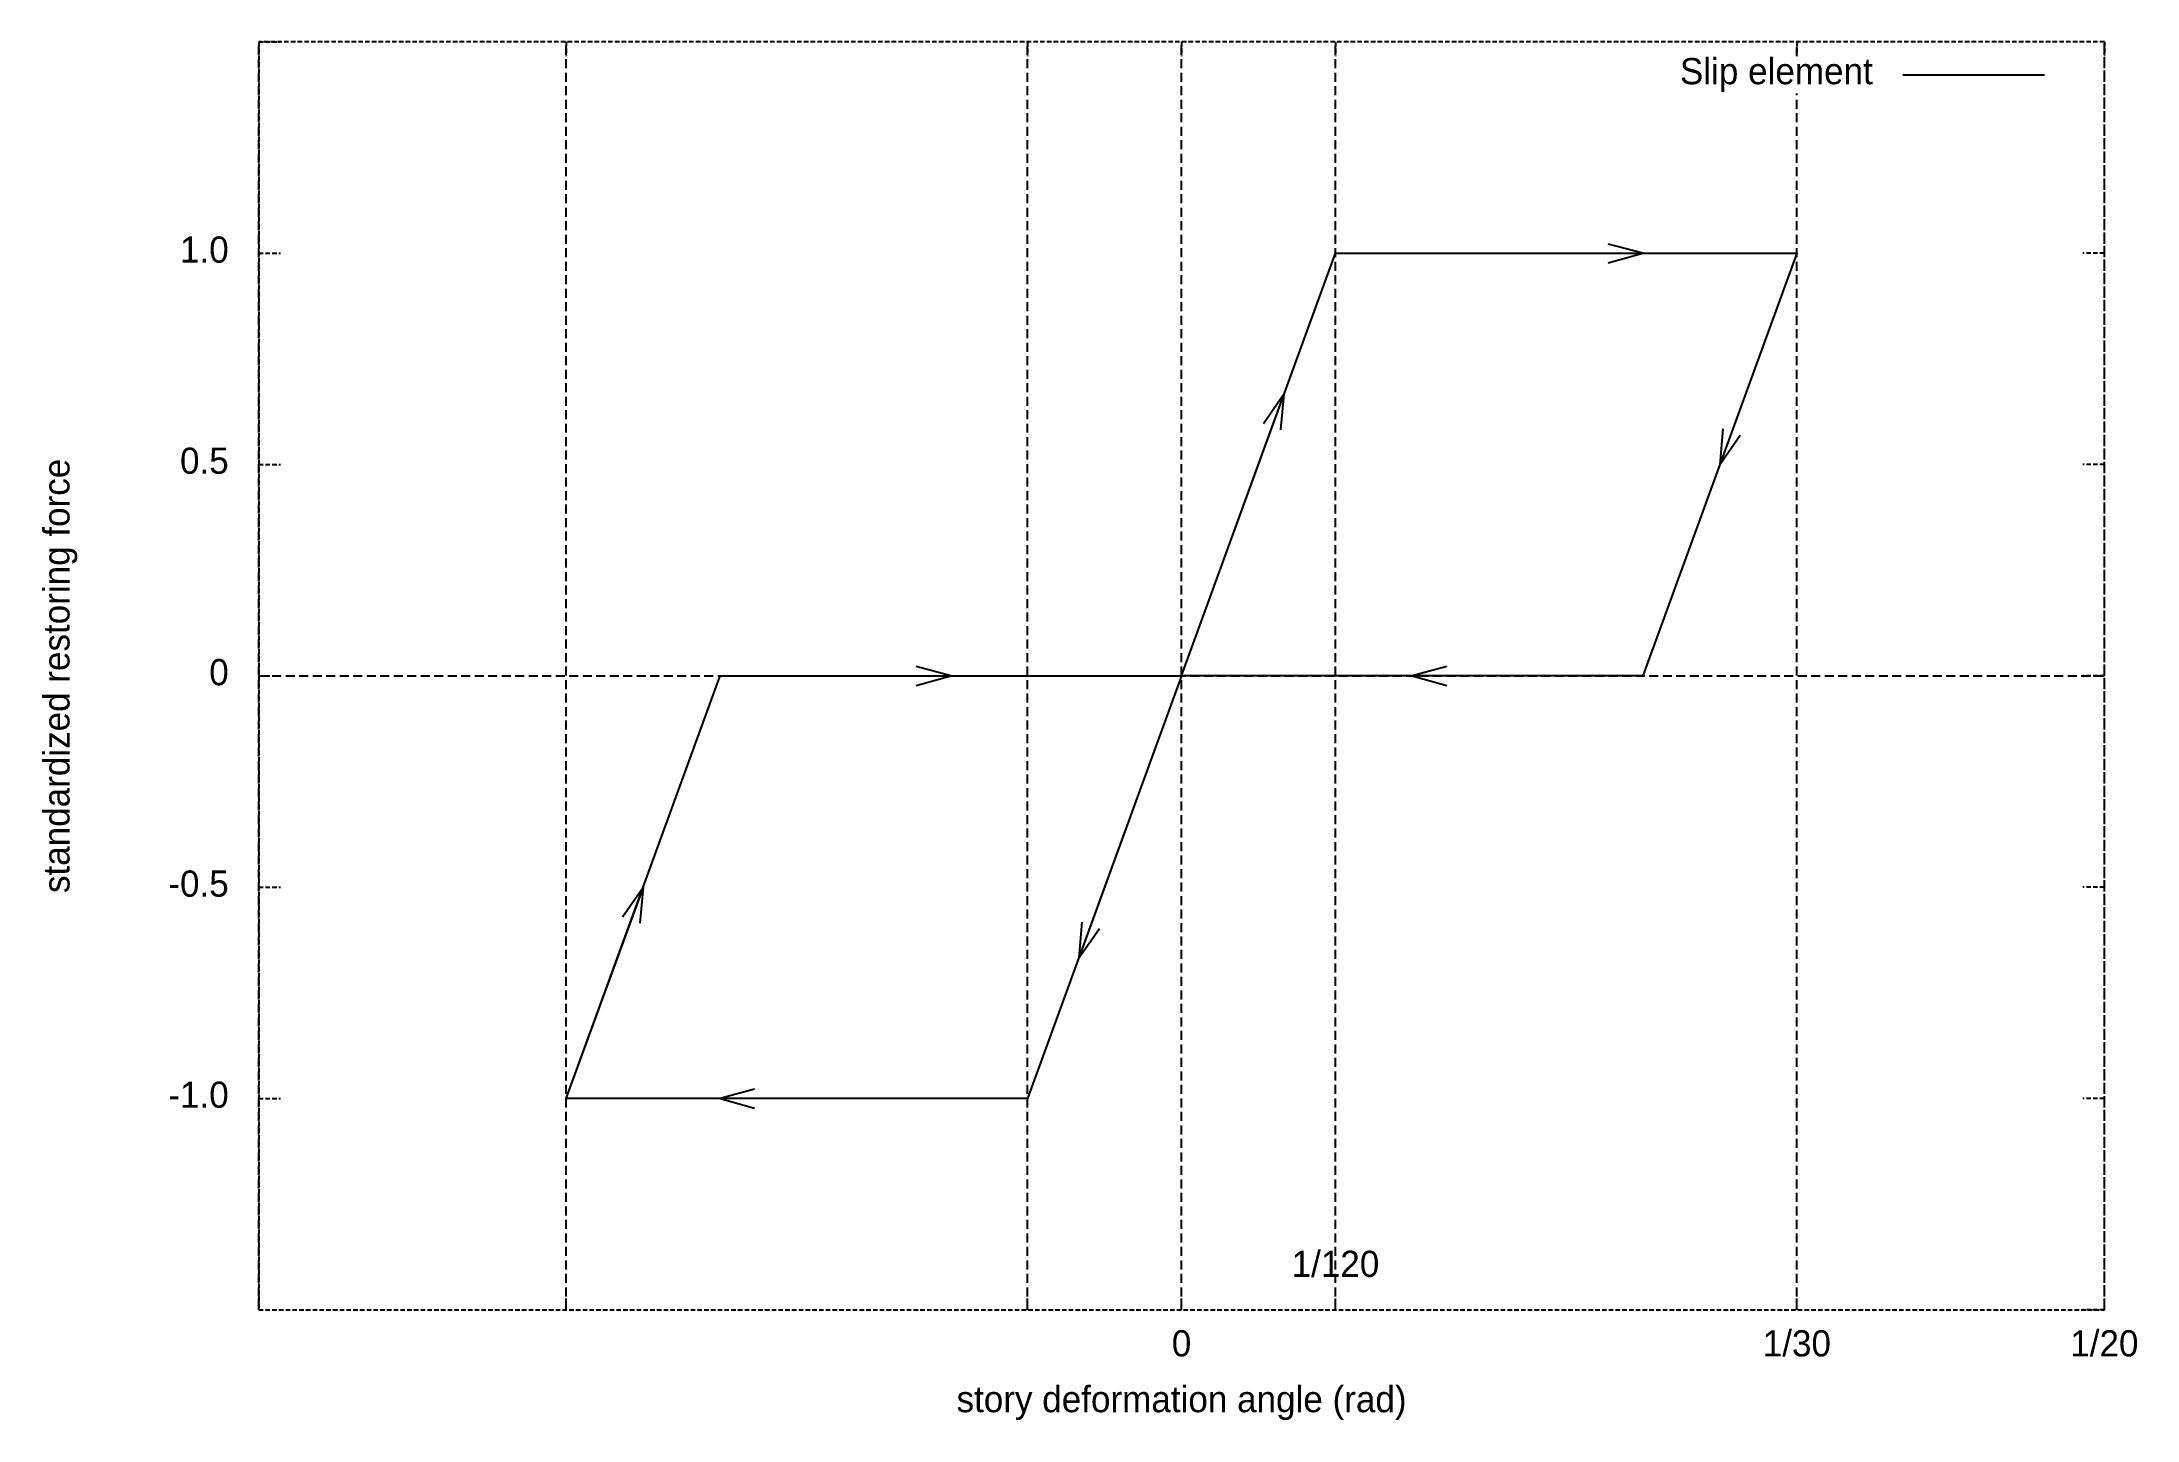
# Model space of a CAD drawing. Extents: x 1 to 117, y 0 to 77.
import ezdxf
from ezdxf.enums import TextEntityAlignment as Align

# ---------------------------------------------------------------- set-up
doc = ezdxf.new("R2010")
doc.units = 0
doc.linetypes.add('DASHED', pattern=[0.75, 0.5, -0.25])
doc.linetypes.add('HIDDEN', pattern=[0.375, 0.25, -0.125])
doc.layers.get('0').update_dxf_attribs({"linetype": 'CONTINUOUS'})
doc.layers.add('1', color=1, linetype='DASHED')
doc.layers.add('2', color=2, linetype='HIDDEN')

msp = doc.modelspace()

# ---------------------------------------------------------------- linework, layer by layer
at = {"linetype": 'CONTINUOUS'}
for points in [[(104.433, 74.833), (112.3, 74.833)], [(88.067, 64.383), (90, 64.917), (88.067, 65.433)], [(64.367, 41.433), (64.367, 41.433), (72.917, 64.917), (98.55, 64.917), (90, 41.433), (64.367, 41.433), (55.817, 17.95), (30.183, 17.95), (38.733, 41.433), (64.367, 41.433)], [(78.6, 64.917), (90, 64.917)], [(98.55, 64.917), (94.267, 53.183)], [(67.217, 49.267), (70.067, 57.1)], [(69.883, 55.1), (70.067, 57.1), (68.917, 55.45)], [(94.433, 55.167), (94.267, 53.183), (95.4, 54.817)], [(49.617, 40.9), (51.55, 41.433), (49.617, 41.95)], [(79.1, 41.95), (77.183, 41.433), (79.1, 40.9)], [(38.733, 41.433), (51.55, 41.433)], [(90, 41.433), (77.183, 41.433)], [(61.517, 33.6), (58.667, 25.767)], [(30.183, 17.95), (34.467, 29.683)], [(34.283, 27.683), (34.467, 29.683), (33.317, 28.033)], [(58.833, 27.75), (58.667, 25.767), (59.8, 27.4)], [(40.65, 18.467), (38.733, 17.95), (40.65, 17.417)], [(50.133, 17.95), (38.733, 17.95)]]:
    msp.add_lwpolyline(points, dxfattribs=at)
at = {"layer": '1', "linetype": 'DASHED'}
for points in [[(13.1, 6.2), (13.1, 76.667)], [(30.183, 6.2), (30.183, 76.667)], [(55.817, 6.2), (55.817, 76.667)], [(64.367, 6.2), (64.367, 76.667)], [(64.367, 6.2), (64.367, 76.667)], [(72.917, 6.2), (72.917, 76.667)], [(98.55, 75.867), (98.55, 76.667)], [(115.633, 6.2), (115.633, 76.667)], [(98.55, 6.2), (98.55, 73.8)], [(13.1, 41.433), (115.633, 41.433)]]:
    msp.add_lwpolyline(points, dxfattribs=at)
at = {"layer": '2', "linetype": 'HIDDEN'}
for points in [[(13.1, 76.667), (14.3, 76.667)], [(13.1, 76.667), (13.1, 75.867)], [(13.1, 6.2), (115.633, 6.2), (115.633, 76.667), (13.1, 76.667), (13.1, 6.2)], [(30.183, 76.667), (30.183, 75.867)], [(55.817, 76.667), (55.817, 75.867)], [(64.367, 76.667), (64.367, 75.867)], [(72.917, 76.667), (72.917, 75.867)], [(98.55, 76.667), (98.55, 75.867)], [(115.633, 76.667), (114.433, 76.667)], [(115.633, 76.667), (115.633, 75.867)], [(13.1, 64.917), (14.3, 64.917)], [(115.633, 64.917), (114.433, 64.917)], [(13.1, 53.183), (14.3, 53.183)], [(115.633, 53.183), (114.433, 53.183)], [(13.1, 41.433), (14.3, 41.433)], [(115.633, 41.433), (114.433, 41.433)], [(13.1, 29.683), (14.3, 29.683)], [(115.633, 29.683), (114.433, 29.683)], [(13.1, 17.95), (14.3, 17.95)], [(115.633, 17.95), (114.433, 17.95)], [(13.1, 6.2), (13.1, 7)], [(30.183, 6.2), (30.183, 7)], [(55.817, 6.2), (55.817, 7)], [(64.367, 6.2), (64.367, 7)], [(72.917, 6.2), (72.917, 7)], [(98.55, 6.2), (98.55, 7)], [(115.633, 6.2), (115.633, 7)], [(13.1, 6.2), (14.3, 6.2)], [(115.633, 6.2), (114.433, 6.2)]]:
    msp.add_lwpolyline(points, dxfattribs=at)

# ---------------------------------------------------------------- texts
for s, p in [('Slip element', (102.767, 74.313)), ('1.0', (11.433, 64.397)), ('0.5', (11.433, 52.663)), ('0', (11.433, 40.913)), ('-0.5', (11.433, 29.163)), ('-1.0', (11.433, 17.43))]:
    msp.add_text(s, height=1.456).set_placement(p, align=Align.RIGHT)
msp.add_text('standardized restoring force', height=1.456, rotation=90).set_placement((2.587, 41.433), align=Align.CENTER)
for s, p in [('1/120', (72.917, 8.03)), ('0', (64.367, 3.613)), ('1/30', (98.55, 3.613)), ('1/20', (115.633, 3.613)), ('story deformation angle (rad)', (64.367, 0.513))]:
    msp.add_text(s, height=1.456).set_placement(p, align=Align.CENTER)

doc.saveas('drawing.dxf')
